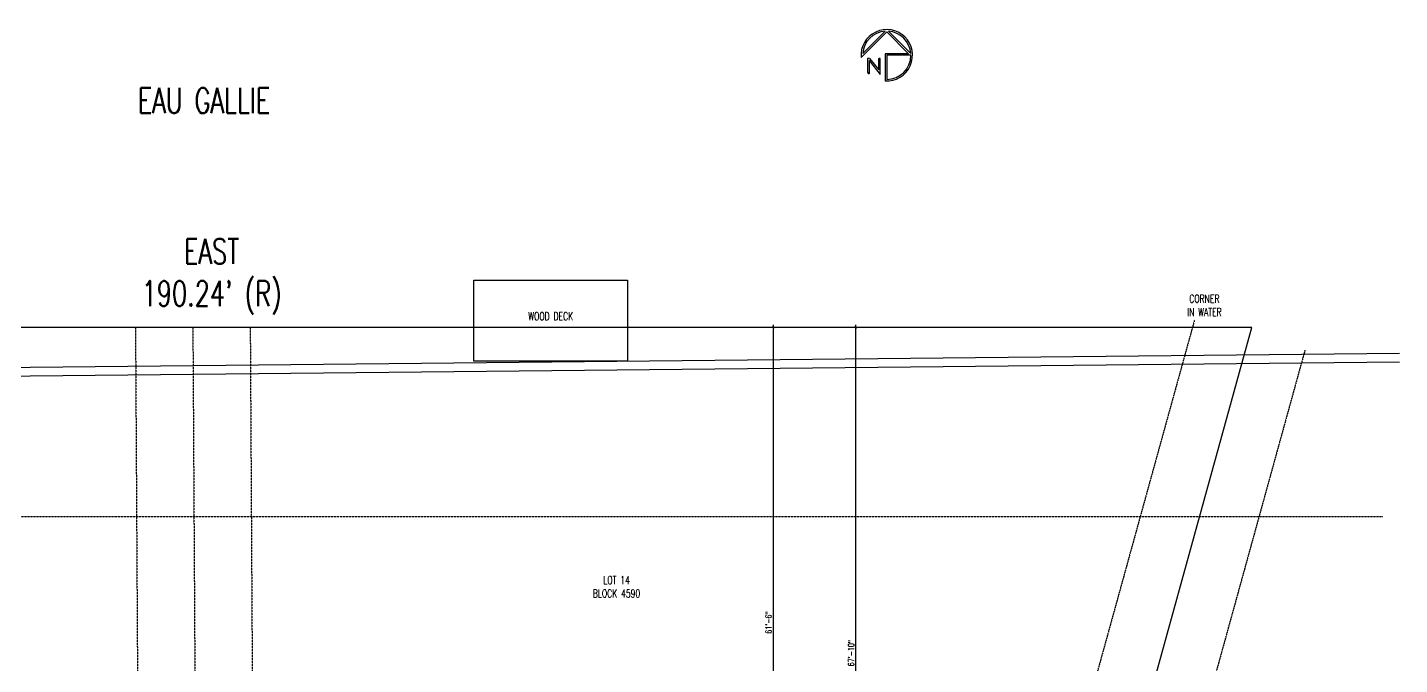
# Model space of a CAD drawing. Header units: inches. Extents: x 26998 to 46838, y -509 to 4343.
# Drawn here: x 45123 to 46838, y 1075 to 1872 of the extents above; entities that cross this region are included whole.
import ezdxf

# ---------------------------------------------------------------- set-up
doc = ezdxf.new("R2010")
doc.units = ezdxf.units.IN
doc.header["$LTSCALE"] = 0.5
doc.header["$MEASUREMENT"] = 0
doc.linetypes.add('DASHED', pattern=[0.75, 0.5, -0.25])
doc.layers.get('Defpoints').update_dxf_attribs({"color": 140})
for name, color, linetype in [('A-TEXT', 3, 'Continuous'), ('DIMS', 8, 'Continuous'), ('J-TEXT', 140, 'Continuous')]:
    doc.layers.add(name, color=color, linetype=linetype)
doc.styles.add('DimText', font='simplex.shx', dxfattribs={"width": 0.7})
doc.dimstyles.new('Copy of S25-T09375', dxfattribs={"dimscale": 48, "dimtxt": 0.15625, "dimasz": 0.0625, "dimexe": 0.0625, "dimexo": 0.0625, "dimgap": 0.03125, "dimtad": 1, "dimdec": 0, "dimzin": 3, "dimdsep": 46, "dimlunit": 4, "dimtxsty": 'DimText', "dimblk": 'ARCHTICK', "dimcen": 0.09375, "dimdle": 0.0625, "dimclrd": 1, "dimclre": 1, "dimclrt": 2, "dimadec": 1, "dimazin": 1, "dimtfac": 1, "dimtdec": 0, "dimtix": 1, "dimtmove": 2, "dimatfit": 3, "dimfxl": 1, "dimfrac": 1, "dimtzin": 3, "dimlwd": -1, "dimlwe": -1, "dimarcsym": 0})

# ---------------------------------------------------------------- blocks, each defined once
blk = doc.blocks.new('_ArchTick')
at = {"color": 0, "linetype": 'ByBlock', "const_width": 0.15}
blk.add_lwpolyline([(-0.5, -0.5), (0.5, 0.5)], dxfattribs=at)
blk = doc.blocks.new('*D39')
at = {"layer": 'Defpoints', "color": 0, "transparency": 16777216}
for p in [(46158.4, 1496.7), (46158.4, 1496.7), (46158.4, 682.3)]:
    blk.add_point(p, dxfattribs=at)
at = {"layer": 'DIMS', "color": 1, "transparency": 16777216}
blk.add_line((46158.4, 679.3), (46158.4, 1499.7), dxfattribs=at)
at = {"layer": 'DIMS', "color": 1, "transparency": 16777216, "xscale": 3, "yscale": 3, "zscale": 3}
for p, rotation in [((46158.4, 1496.7), 90), ((46158.4, 682.3), 270)]:
    blk.add_blockref('_ArchTick', p, dxfattribs=dict(at, rotation=rotation))
at = {"layer": 'DIMS', "color": 2, "transparency": 16777216, "insert": (46152.5, 1089.5), "char_height": 7.5, "attachment_point": 5, "rotation": 90, "style": 'DimText'}
blk.add_mtext('67\'-10"', dxfattribs=at)
blk = doc.blocks.new('nor11')
at = {"color": 0, "linetype": 'ByBlock'}
for p, q in [((-194.261, 109.134), (-192.995, 107.868)), ((-194.411, 108.742), (-195.105, 108.186)), ((-194.411, 108.742), (-195.075, 108.742)), ((-194.312, 108.821), (-194.993, 108.821)), ((-194.312, 108.719), (-194.879, 108.265)), ((-194.312, 108.719), (-194.312, 108.821)), ((-194.071, 109.056), (-192.965, 107.951)), ((-194.073, 107.948), (-195.42, 107.948)), ((-194.153, 107.868), (-195.343, 107.868)), ((-195.105, 108.186), (-194.312, 108.186)), ((-194.879, 108.265), (-194.312, 108.265)), ((-194.312, 108.186), (-194.312, 108.265)), ((-194.153, 106.678), (-194.153, 107.868)), ((-194.073, 106.79), (-194.073, 107.948)), ((-192.995, 107.868), (-194.073, 106.79)), ((-192.965, 107.786), (-194.071, 106.681))]:
    blk.add_line(p, q, dxfattribs=at)
for radius, start, end in [(1.27, 176.41668, 94.8638), (1.27, 131.40962, 136.56746), (1.191, 3.95964, 86.04036), (1.191, 180, 270), (1.191, 273.95964, 356.04036)]:
    blk.add_arc((-194.153, 107.868), radius, start, end, dxfattribs=at)
blk = doc.blocks.new('*D139')
at = {"layer": 'Defpoints', "color": 0, "transparency": 16777216}
for p in [(46055.4, 1496.7), (46075.2, 1496.7), (46075.2, 758.8)]:
    blk.add_point(p, dxfattribs=at)
at = {"layer": 'DIMS', "color": 1, "transparency": 16777216}
for p, q in [((46072.2, 1496.7), (46052.4, 1496.7)), ((46055.4, 755.8), (46055.4, 1499.7)), ((46072.2, 758.8), (46052.4, 758.8))]:
    blk.add_line(p, q, dxfattribs=at)
at = {"layer": 'DIMS', "color": 1, "transparency": 16777216, "xscale": 3, "yscale": 3, "zscale": 3}
for p, rotation in [((46055.4, 1496.7), 90), ((46055.4, 758.8), 270)]:
    blk.add_blockref('_ArchTick', p, dxfattribs=dict(at, rotation=rotation))
at = {"layer": 'DIMS', "color": 2, "transparency": 16777216, "insert": (46049.4, 1127.7), "char_height": 7.5, "attachment_point": 5, "rotation": 90, "style": 'DimText'}
blk.add_mtext('61\'-6"', dxfattribs=at)

msp = doc.modelspace()

# ---------------------------------------------------------------- linework, layer by layer
at = {"color": 30, "linetype": 'DASHED', "true_color": 0xf26722}
for p, q in [((45258.1600226, 1496.6738918), (45266.875674, -3.3261082)), ((45401.5911815, 1496.6738918), (45410.306833, -3.3261082)), ((46581.8054339, 1506.152), (46157.2171249, -31.8398297)), ((46719.7763234, 1468.0628336), (46295.1880143, -69.928996)), ((44115.0244044, 1260.2274432), (46816.9763464, 1260.2274432))]:
    msp.add_line(p, q, dxfattribs=at)
at = {"color": 251, "linetype": 'DASHED', "true_color": 0x636466}
msp.add_line((45329.875602, 1496.6738918), (45338.5912535, -3.3261082), dxfattribs=at)
at = {"color": 1}
for p, q in [((44111.2268902, 1436.3424595), (46838.0233808, 1464.4836489)), ((44111.2268902, 1425.5941793), (46838.0233808, 1453.7353687))]:
    msp.add_line(p, q, dxfattribs=at)
msp.add_lwpolyline([(45680.9710689, 1555.6734908), (45873.1840432, 1555.6734908), (45873.1840432, 1454.5262771), (45680.9710689, 1454.5262771)], close=True, dxfattribs=at)
msp.add_lwpolyline([(44370.5518637, -3.3261082), (45907.4660547, 4.8689428, -0.0312761476), (46228.8435547, -41.3179379), (46653.4318637, 1496.6738918), (44370.5518637, 1496.6738918), (44370.5518637, 1203.188059), (44383.8824524, 1066.2476696), (44371.1518637, 666.5411898)], format="xyb", close=True)

# ---------------------------------------------------------------- block references
at = {"layer": 'J-TEXT', "color": 140, "xscale": 25.3125, "yscale": 25.3125, "zscale": 25.3125, "rotation": 90}
msp.add_blockref('nor11', (48927.5087356, 6751.2131084), dxfattribs=at)

# ---------------------------------------------------------------- texts
at = {"layer": 'A-TEXT', "attachment_point": 5, "style": 'DimText'}
for s, insert, char_height in [('EAU GALLIE ', (45343.8845905, 1780.0696828), 31.544880578), ("EAST\\P190.24' (R)", (45353.467824, 1560.1201881), 31.544880578), ('CORNER \\PIN WATER', (46594.154431, 1524.1501912), 10), ('WOOD DECK', (45777.1762768, 1510.6041829), 10), ('LOT 14\\PBLOCK 4590', (45859.3777922, 1172.4687623), 10)]:
    msp.add_mtext(s, dxfattribs=dict(at, insert=insert, char_height=char_height))

# ---------------------------------------------------------------- dimensions: what is measured, and where the dimension line sits
at = {"layer": 'DIMS', "color": 1}
dim = msp.add_linear_dim(base=(46055.3520447, 1496.6738918), p1=(46075.2400926, 758.8184725), p2=(46075.2400926, 1496.6738918), angle=90, dimstyle='Copy of S25-T09375', dxfattribs=at)
dim.commit()
dim.dimension.update_dxf_attribs({"geometry": '*D139', "text_midpoint": (46049.387759, 1127.7461822)})
dim = msp.add_aligned_dim(p1=(46158.4449944, 682.2588062), p2=(46158.4449944, 1496.6738918), distance=0, dimstyle='Copy of S25-T09375', dxfattribs=at)
dim.commit()
dim.dimension.update_dxf_attribs({"geometry": '*D39', "text_midpoint": (46152.4807087, 1089.466349)})

doc.saveas('drawing.dxf')
